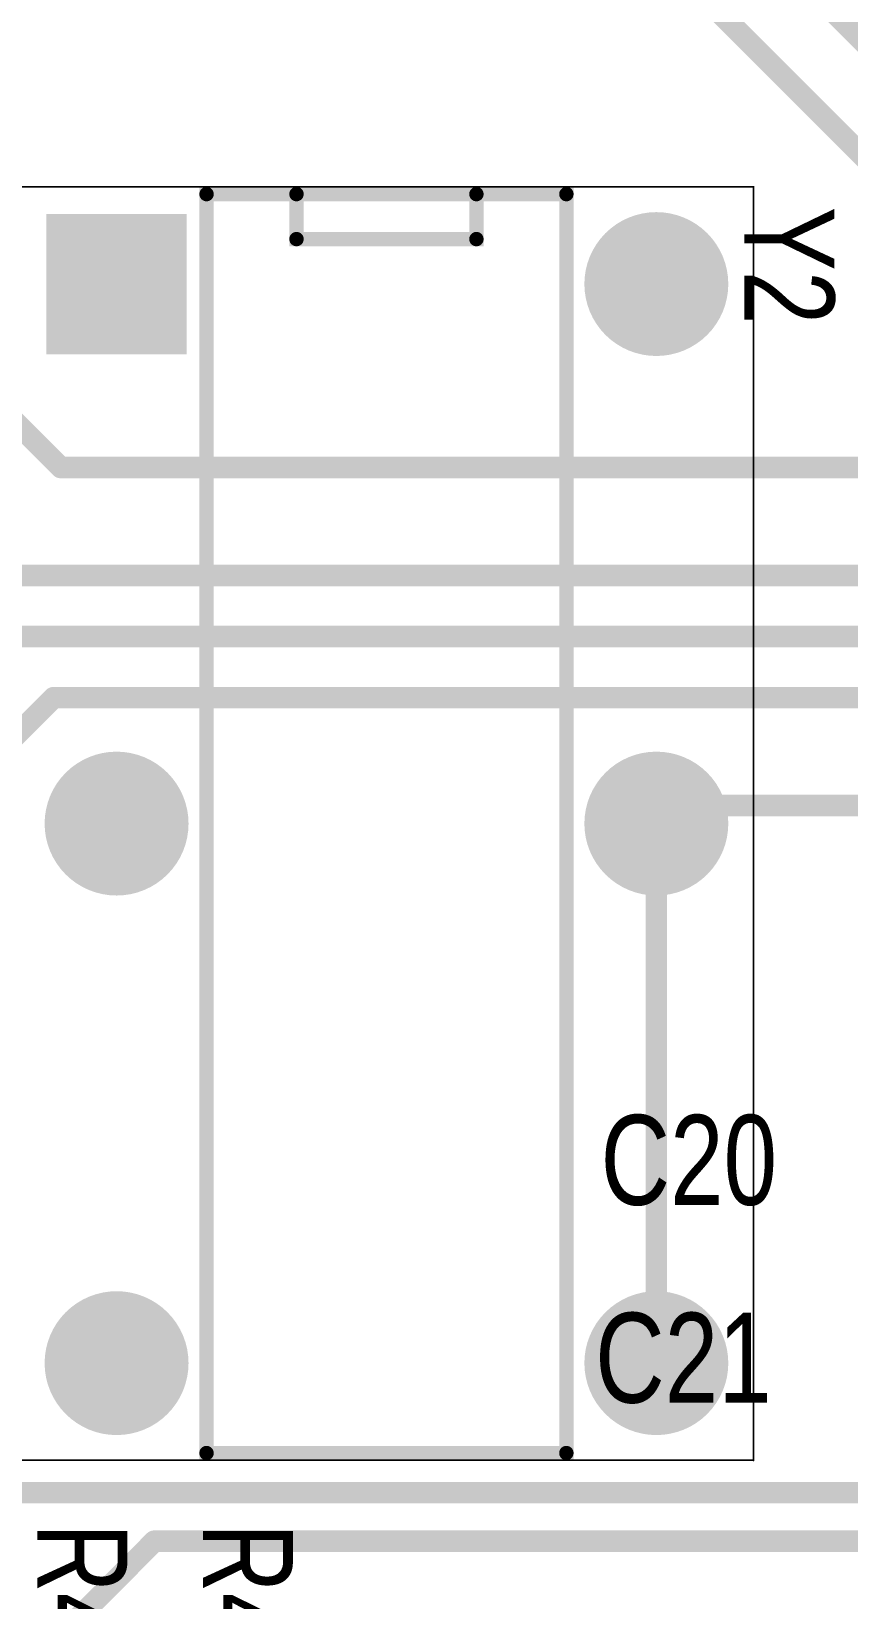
# Model space of a CAD drawing. Extents: x 0 to 8.76, y 0.02 to 4.83.
# Drawn here: x 4.722 to 5.176, y 2.966 to 3.838 of the extents above; entities that cross this region are included whole.
import ezdxf

# ---------------------------------------------------------------- set-up
doc = ezdxf.new("R2010")
doc.units = 0

msp = doc.modelspace()

# ---------------------------------------------------------------- linework, layer by layer
at = {"const_width": 0.001}
msp.add_lwpolyline([(4.715, 3.752), (4.715, 3.044), (5.123, 3.044), (5.123, 3.752), (4.715, 3.752)], close=True, dxfattribs=at)
at = {"const_width": 0.0005}
for points in [[(5.1227, 3.752, 1), (5.1233, 3.752, 1)], [(5.1227, 3.044, 1), (5.1233, 3.044, 1)]]:
    msp.add_lwpolyline(points, format="xyb", close=True, dxfattribs=at)
at = {"layer": 'DRL', "const_width": 0.017}
for points in [[(4.761, 3.698, 1), (4.777, 3.698, 1)], [(5.061, 3.698, 1), (5.077, 3.698, 1)], [(4.761, 3.398, 1), (4.777, 3.398, 1)], [(5.061, 3.398, 1), (5.077, 3.398, 1)], [(4.761, 3.098, 1), (4.777, 3.098, 1)], [(5.061, 3.098, 1), (5.077, 3.098, 1)]]:
    msp.add_lwpolyline(points, format="xyb", close=True, dxfattribs=at)
at = {"layer": 'GND', "const_width": 0.03}
for points in [[(5.054, 3.698, 1), (5.084, 3.698, 1)], [(4.754, 3.398, 1), (4.784, 3.398, 1)], [(5.054, 3.398, 1), (5.084, 3.398, 1)], [(4.754, 3.098, 1), (4.784, 3.098, 1)], [(5.054, 3.098, 1), (5.084, 3.098, 1)]]:
    msp.add_lwpolyline(points, format="xyb", close=True, dxfattribs=at)
at = {"layer": 'GND'}
msp.add_solid([(4.73, 3.659), (4.808, 3.659), (4.73, 3.737), (4.808, 3.737)], dxfattribs=at)
at = {"layer": 'I10', "const_width": 0.03}
for points in [[(5.054, 3.698, 1), (5.084, 3.698, 1)], [(4.754, 3.398, 1), (4.784, 3.398, 1)], [(5.054, 3.398, 1), (5.084, 3.398, 1)], [(4.754, 3.098, 1), (4.784, 3.098, 1)], [(5.054, 3.098, 1), (5.084, 3.098, 1)]]:
    msp.add_lwpolyline(points, format="xyb", close=True, dxfattribs=at)
at = {"layer": 'I10'}
msp.add_solid([(4.74, 3.669), (4.798, 3.669), (4.74, 3.727), (4.798, 3.727)], dxfattribs=at)
at = {"layer": 'I11', "const_width": 0.03}
for points in [[(5.054, 3.698, 1), (5.084, 3.698, 1)], [(4.754, 3.398, 1), (4.784, 3.398, 1)], [(5.054, 3.398, 1), (5.084, 3.398, 1)], [(4.754, 3.098, 1), (4.784, 3.098, 1)], [(5.054, 3.098, 1), (5.084, 3.098, 1)]]:
    msp.add_lwpolyline(points, format="xyb", close=True, dxfattribs=at)
at = {"layer": 'I11'}
msp.add_solid([(4.74, 3.669), (4.798, 3.669), (4.74, 3.727), (4.798, 3.727)], dxfattribs=at)
at = {"layer": 'I12', "const_width": 0.03}
for points in [[(5.054, 3.698, 1), (5.084, 3.698, 1)], [(4.754, 3.398, 1), (4.784, 3.398, 1)], [(5.054, 3.398, 1), (5.084, 3.398, 1)], [(4.754, 3.098, 1), (4.784, 3.098, 1)], [(5.054, 3.098, 1), (5.084, 3.098, 1)]]:
    msp.add_lwpolyline(points, format="xyb", close=True, dxfattribs=at)
at = {"layer": 'I12'}
msp.add_solid([(4.74, 3.669), (4.798, 3.669), (4.74, 3.727), (4.798, 3.727)], dxfattribs=at)
at = {"layer": 'IN3', "const_width": 0.03}
for points in [[(5.054, 3.698, 1), (5.084, 3.698, 1)], [(4.754, 3.398, 1), (4.784, 3.398, 1)], [(5.054, 3.398, 1), (5.084, 3.398, 1)], [(4.754, 3.098, 1), (4.784, 3.098, 1)], [(5.054, 3.098, 1), (5.084, 3.098, 1)]]:
    msp.add_lwpolyline(points, format="xyb", close=True, dxfattribs=at)
at = {"layer": 'IN3'}
msp.add_solid([(4.74, 3.669), (4.798, 3.669), (4.74, 3.727), (4.798, 3.727)], dxfattribs=at)
at = {"layer": 'IN4', "const_width": 0.03}
for points in [[(5.054, 3.698, 1), (5.084, 3.698, 1)], [(4.754, 3.398, 1), (4.784, 3.398, 1)], [(5.054, 3.398, 1), (5.084, 3.398, 1)], [(4.754, 3.098, 1), (4.784, 3.098, 1)], [(5.054, 3.098, 1), (5.084, 3.098, 1)]]:
    msp.add_lwpolyline(points, format="xyb", close=True, dxfattribs=at)
at = {"layer": 'IN4'}
msp.add_solid([(4.74, 3.669), (4.798, 3.669), (4.74, 3.727), (4.798, 3.727)], dxfattribs=at)
at = {"layer": 'IN5', "const_width": 0.03}
for points in [[(5.054, 3.698, 1), (5.084, 3.698, 1)], [(4.754, 3.398, 1), (4.784, 3.398, 1)], [(5.054, 3.398, 1), (5.084, 3.398, 1)], [(4.754, 3.098, 1), (4.784, 3.098, 1)], [(5.054, 3.098, 1), (5.084, 3.098, 1)]]:
    msp.add_lwpolyline(points, format="xyb", close=True, dxfattribs=at)
at = {"layer": 'IN5'}
msp.add_solid([(4.74, 3.669), (4.798, 3.669), (4.74, 3.727), (4.798, 3.727)], dxfattribs=at)
at = {"layer": 'IN6', "const_width": 0.03}
for points in [[(5.054, 3.698, 1), (5.084, 3.698, 1)], [(4.754, 3.398, 1), (4.784, 3.398, 1)], [(5.054, 3.398, 1), (5.084, 3.398, 1)], [(4.754, 3.098, 1), (4.784, 3.098, 1)], [(5.054, 3.098, 1), (5.084, 3.098, 1)]]:
    msp.add_lwpolyline(points, format="xyb", close=True, dxfattribs=at)
at = {"layer": 'IN6'}
msp.add_solid([(4.74, 3.669), (4.798, 3.669), (4.74, 3.727), (4.798, 3.727)], dxfattribs=at)
at = {"layer": 'IN7', "const_width": 0.03}
for points in [[(5.054, 3.698, 1), (5.084, 3.698, 1)], [(4.754, 3.398, 1), (4.784, 3.398, 1)], [(5.054, 3.398, 1), (5.084, 3.398, 1)], [(4.754, 3.098, 1), (4.784, 3.098, 1)], [(5.054, 3.098, 1), (5.084, 3.098, 1)]]:
    msp.add_lwpolyline(points, format="xyb", close=True, dxfattribs=at)
at = {"layer": 'IN7'}
msp.add_solid([(4.74, 3.669), (4.798, 3.669), (4.74, 3.727), (4.798, 3.727)], dxfattribs=at)
at = {"layer": 'IN8', "const_width": 0.03}
for points in [[(5.054, 3.698, 1), (5.084, 3.698, 1)], [(4.754, 3.398, 1), (4.784, 3.398, 1)], [(5.054, 3.398, 1), (5.084, 3.398, 1)], [(4.754, 3.098, 1), (4.784, 3.098, 1)], [(5.054, 3.098, 1), (5.084, 3.098, 1)]]:
    msp.add_lwpolyline(points, format="xyb", close=True, dxfattribs=at)
at = {"layer": 'IN8'}
msp.add_solid([(4.74, 3.669), (4.798, 3.669), (4.74, 3.727), (4.798, 3.727)], dxfattribs=at)
at = {"layer": 'IN9', "const_width": 0.03}
for points in [[(5.054, 3.698, 1), (5.084, 3.698, 1)], [(4.754, 3.398, 1), (4.784, 3.398, 1)], [(5.054, 3.398, 1), (5.084, 3.398, 1)], [(4.754, 3.098, 1), (4.784, 3.098, 1)], [(5.054, 3.098, 1), (5.084, 3.098, 1)]]:
    msp.add_lwpolyline(points, format="xyb", close=True, dxfattribs=at)
at = {"layer": 'IN9'}
msp.add_solid([(4.74, 3.669), (4.798, 3.669), (4.74, 3.727), (4.798, 3.727)], dxfattribs=at)
at = {"layer": 'PWR', "const_width": 0.03}
for points in [[(5.054, 3.698, 1), (5.084, 3.698, 1)], [(4.754, 3.398, 1), (4.784, 3.398, 1)], [(5.054, 3.398, 1), (5.084, 3.398, 1)], [(4.754, 3.098, 1), (4.784, 3.098, 1)], [(5.054, 3.098, 1), (5.084, 3.098, 1)]]:
    msp.add_lwpolyline(points, format="xyb", close=True, dxfattribs=at)
at = {"layer": 'PWR'}
msp.add_solid([(4.73, 3.659), (4.808, 3.659), (4.73, 3.737), (4.808, 3.737)], dxfattribs=at)
at = {"layer": 'SMT', "const_width": 0.04}
for points in [[(5.049, 3.698, 1), (5.089, 3.698, 1)], [(4.749, 3.398, 1), (4.789, 3.398, 1)], [(5.049, 3.398, 1), (5.089, 3.398, 1)], [(4.749, 3.098, 1), (4.789, 3.098, 1)], [(5.049, 3.098, 1), (5.089, 3.098, 1)]]:
    msp.add_lwpolyline(points, format="xyb", close=True, dxfattribs=at)
at = {"layer": 'SMT'}
msp.add_solid([(4.74, 3.669), (4.798, 3.669), (4.74, 3.727), (4.798, 3.727)], dxfattribs=at)
at = {"layer": 'SPT', "const_width": 0.04}
for points in [[(5.049, 3.698, 1), (5.089, 3.698, 1)], [(4.749, 3.398, 1), (4.789, 3.398, 1)], [(5.049, 3.398, 1), (5.089, 3.398, 1)], [(4.749, 3.098, 1), (4.789, 3.098, 1)], [(5.049, 3.098, 1), (5.089, 3.098, 1)]]:
    msp.add_lwpolyline(points, format="xyb", close=True, dxfattribs=at)
at = {"layer": 'SST', "const_width": 0.008}
msp.add_lwpolyline([(4.869, 3.748), (4.869, 3.723), (4.969, 3.723), (4.969, 3.723), (4.969, 3.748), (4.819, 3.748), (4.819, 3.048), (5.019, 3.048), (5.019, 3.748), (4.969, 3.748)], dxfattribs=at)
at = {"layer": 'SST'}
for points, const_width in [([(4.817, 3.748, 1), (4.821, 3.748, 1)], 0.004), ([(4.867, 3.748, 1), (4.871, 3.748, 1)], 0.004), ([(4.967, 3.748, 1), (4.971, 3.748, 1)], 0.004), ([(4.967, 3.748, 1), (4.971, 3.748, 1)], 0.004), ([(5.017, 3.748, 1), (5.021, 3.748, 1)], 0.004), ([(5.049, 3.698, 1), (5.089, 3.698, 1)], 0.04), ([(4.867, 3.723, 1), (4.871, 3.723, 1)], 0.004), ([(4.967, 3.723, 1), (4.971, 3.723, 1)], 0.004), ([(4.967, 3.723, 1), (4.971, 3.723, 1)], 0.004), ([(4.749, 3.398, 1), (4.789, 3.398, 1)], 0.04), ([(5.049, 3.398, 1), (5.089, 3.398, 1)], 0.04), ([(4.749, 3.098, 1), (4.789, 3.098, 1)], 0.04), ([(5.049, 3.098, 1), (5.089, 3.098, 1)], 0.04), ([(4.817, 3.048, 1), (4.821, 3.048, 1)], 0.004), ([(5.017, 3.048, 1), (5.021, 3.048, 1)], 0.004)]:
    msp.add_lwpolyline(points, format="xyb", close=True, dxfattribs=dict(at, const_width=const_width))
at = {"layer": 'TOP', "const_width": 0.012}
for points in [[(4.84, 4.176), (5.329, 3.688)], [(5.305, 3.648), (4.868, 4.085)], [(4.625, 3.709), (4.738, 3.596)], [(4.738, 3.596), (5.228, 3.596)], [(5.385, 3.536), (4.713, 3.536)], [(5.401, 3.502), (4.672, 3.502)], [(4.684, 3.418), (4.734, 3.468)], [(4.734, 3.468), (5.212, 3.468)], [(5.069, 3.398), (5.079, 3.408)], [(5.079, 3.408), (5.26, 3.408)], [(5.069, 3.098), (5.069, 3.398)], [(4.697, 3.026), (5.403, 3.026)], [(4.79, 2.999), (4.67, 2.878)], [(5.458, 2.999), (4.79, 2.999)]]:
    msp.add_lwpolyline(points, dxfattribs=at)
at = {"layer": 'TOP'}
for points, const_width in [([(5.054, 3.698, 1), (5.084, 3.698, 1)], 0.03), ([(4.735, 3.596, 1), (4.741, 3.596, 1)], 0.006), ([(4.735, 3.596, 1), (4.741, 3.596, 1)], 0.006), ([(4.731, 3.468, 1), (4.737, 3.468, 1)], 0.006), ([(4.731, 3.468, 1), (4.737, 3.468, 1)], 0.006), ([(4.754, 3.398, 1), (4.784, 3.398, 1)], 0.03), ([(5.054, 3.398, 1), (5.084, 3.398, 1)], 0.03), ([(5.076, 3.408, 1), (5.082, 3.408, 1)], 0.006), ([(5.076, 3.408, 1), (5.082, 3.408, 1)], 0.006), ([(5.066, 3.398, 1), (5.072, 3.398, 1)], 0.006), ([(5.066, 3.398, 1), (5.072, 3.398, 1)], 0.006), ([(4.754, 3.098, 1), (4.784, 3.098, 1)], 0.03), ([(5.054, 3.098, 1), (5.084, 3.098, 1)], 0.03), ([(5.066, 3.098, 1), (5.072, 3.098, 1)], 0.006), ([(4.787, 2.999, 1), (4.793, 2.999, 1)], 0.006), ([(4.787, 2.999, 1), (4.793, 2.999, 1)], 0.006)]:
    msp.add_lwpolyline(points, format="xyb", close=True, dxfattribs=dict(at, const_width=const_width))
msp.add_solid([(4.74, 3.669), (4.798, 3.669), (4.74, 3.727), (4.798, 3.727)], dxfattribs=at)

# ---------------------------------------------------------------- texts
at = {"layer": 'SST', "width": 0.8}
for s, rotation, p in [('Y2', 270, (5.118, 3.741)), ('C20', 360, (5.038, 3.186)), ('C21', 360, (5.035, 3.076)), ('R48', 270, (4.725, 3.009)), ('R44', 270, (4.817, 3.009))]:
    msp.add_text(s, height=0.05, rotation=rotation, dxfattribs=at).set_placement(p)

doc.saveas('drawing.dxf')
